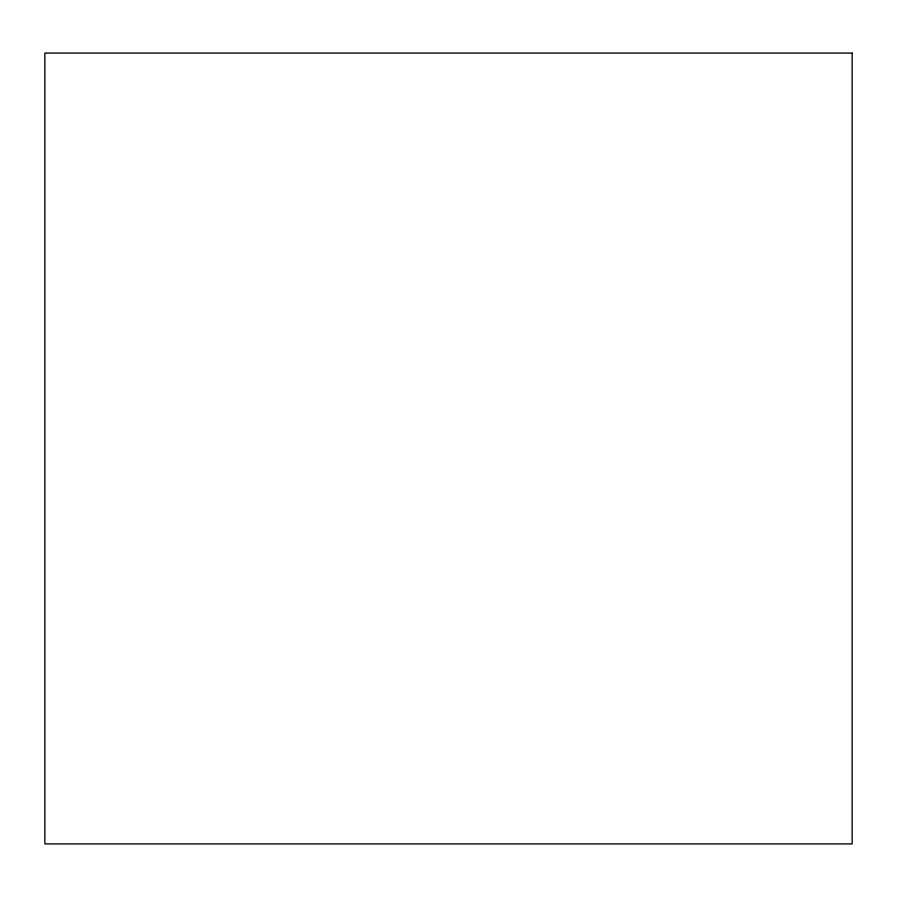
<?xml version="1.0" encoding="UTF-8"?>
<svg xmlns="http://www.w3.org/2000/svg" width="897" height="897" viewBox="0 0 897 897"><rect width="100%" height="100%" fill="white"/><g stroke="black" fill="none" stroke-linecap="round" stroke-linejoin="round"><path stroke-width="1.35" d="M852.15 53.091L44.85 53.091L44.85 843.909L852.15 843.909L852.15 53.091"/></g></svg>
